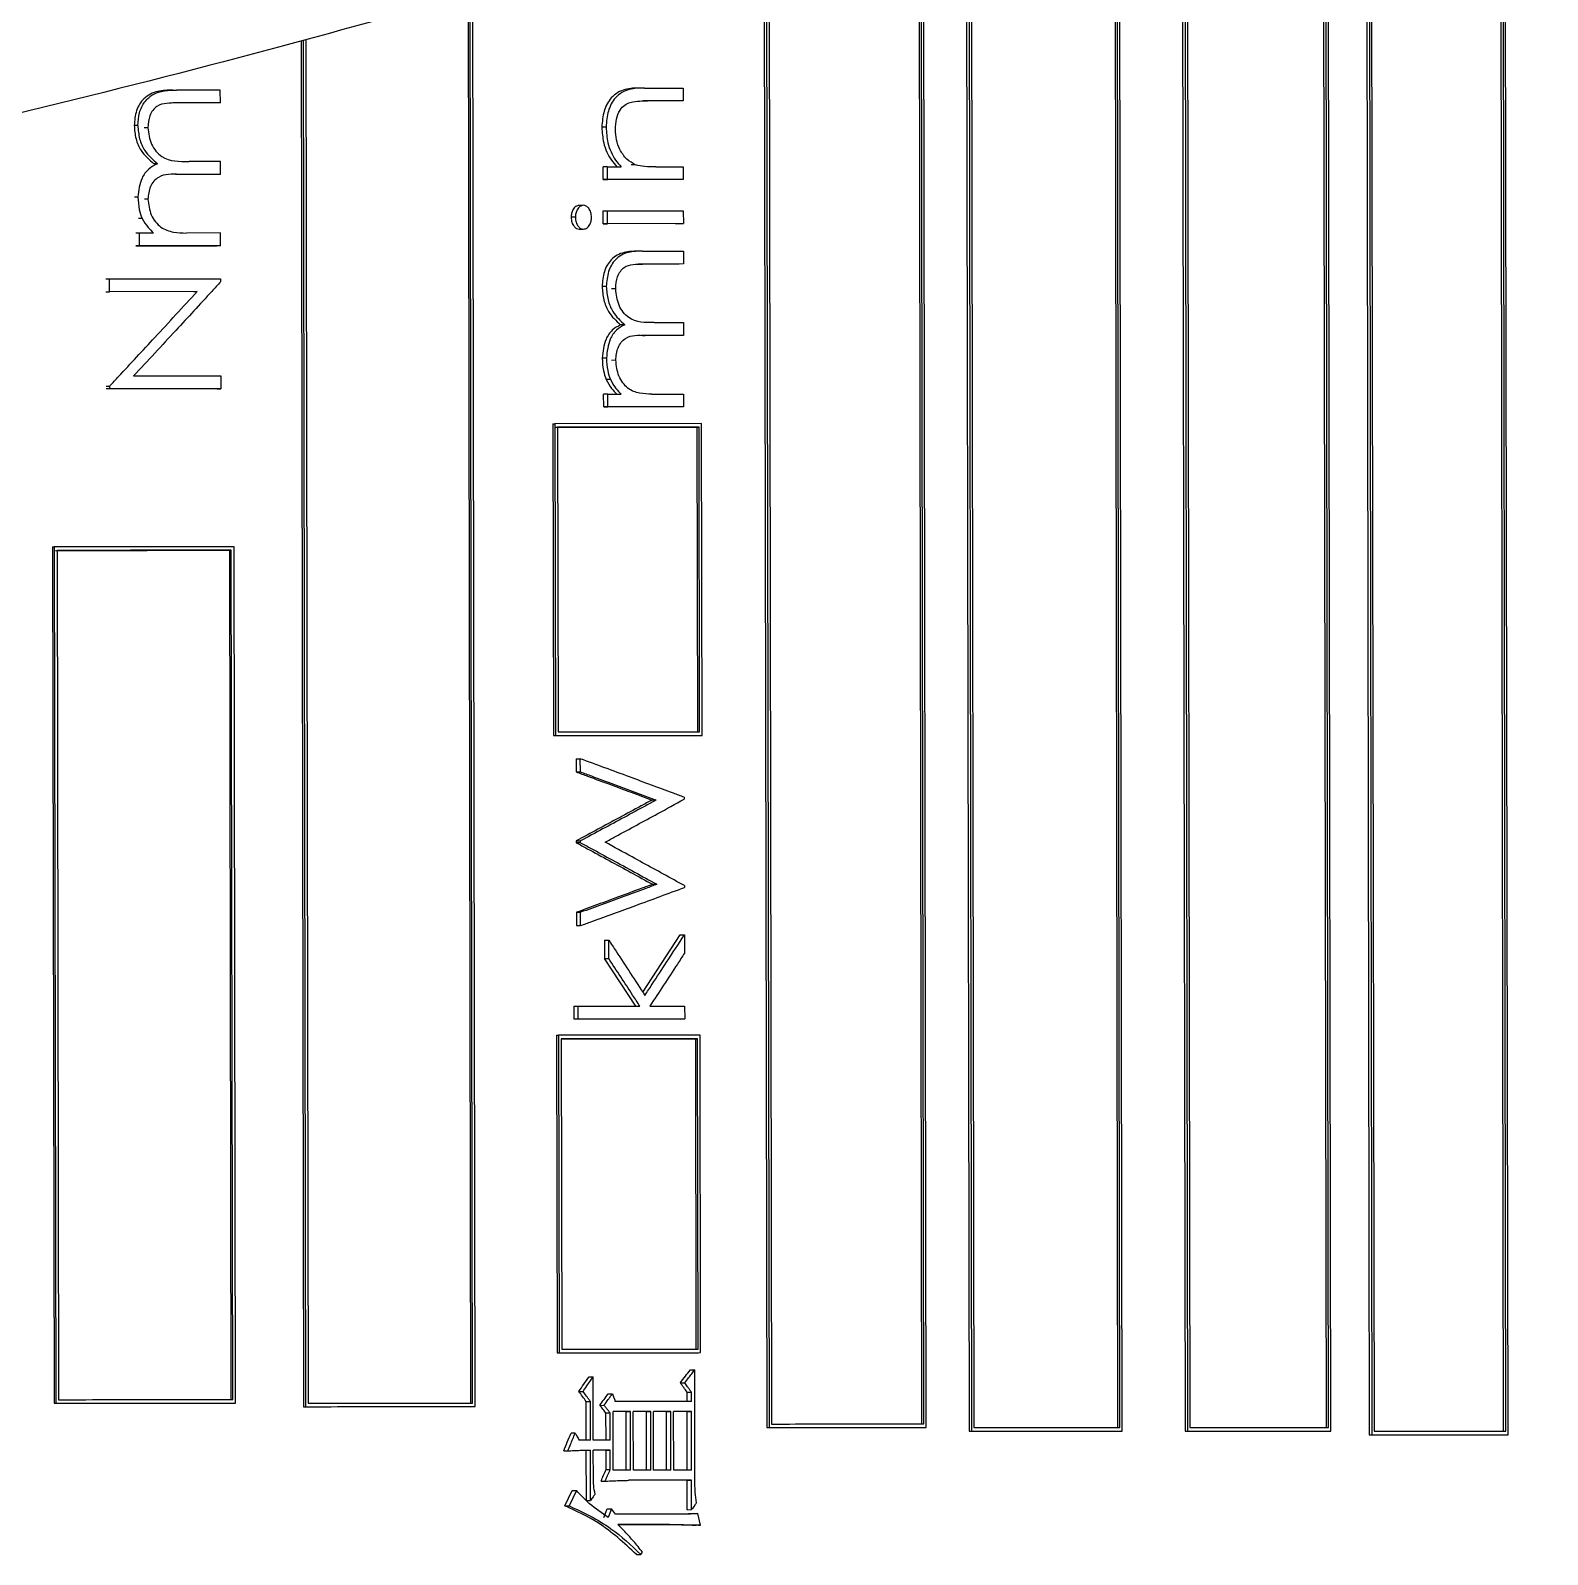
# Model space of a CAD drawing. Header units: millimetres. Extents: x 2301 to 4250, y 838 to 2217.
# Drawn here: x 3075.09 to 3096.32, y 1060.07 to 1081.4 of the extents above; entities that cross this region are included whole.
import ezdxf

# ---------------------------------------------------------------- set-up
doc = ezdxf.new("R2010")
doc.units = ezdxf.units.MM

msp = doc.modelspace()

# ---------------------------------------------------------------- linework, layer by layer
at = {"color": 7, "linetype": 'Continuous', "lineweight": 25}
for p, q in [((3087.52, 1083.934), (3087.558, 1061.901)), ((3087.59, 1061.901), (3087.553, 1083.934)), ((3087.625, 1061.851), (3087.587, 1083.984)), ((3088.187, 1083.934), (3088.224, 1061.801)), ((3088.22, 1083.934), (3088.257, 1061.801)), ((3088.254, 1083.884), (3088.291, 1061.851)), ((3090.264, 1083.884), (3090.302, 1061.851)), ((3090.336, 1061.851), (3090.298, 1083.884)), ((3090.369, 1061.801), (3090.331, 1083.934)), ((3091.209, 1083.934), (3091.247, 1061.801)), ((3091.244, 1083.934), (3091.281, 1061.801)), ((3091.276, 1083.884), (3091.314, 1061.851)), ((3093.183, 1083.884), (3093.22, 1061.851)), ((3093.256, 1061.851), (3093.219, 1083.884)), ((3093.288, 1061.801), (3093.25, 1083.934)), ((3093.788, 1083.883), (3093.825, 1061.75)), ((3093.824, 1083.884), (3093.862, 1061.751)), ((3095.769, 1061.75), (3095.731, 1083.883)), ((3093.855, 1083.833), (3093.892, 1061.801)), ((3095.664, 1083.833), (3095.701, 1061.8)), ((3095.739, 1061.8), (3095.702, 1083.833)), ((3085.356, 1083.169), (3085.393, 1061.85)), ((3085.388, 1083.178), (3085.424, 1061.85)), ((3085.423, 1083.188), (3085.459, 1061.9)), ((3081.214, 1081.94), (3081.247, 1062.194)), ((3081.276, 1062.194), (3081.242, 1081.949)), ((3081.313, 1062.144), (3081.279, 1081.96)), ((3078.878, 1081.256), (3078.91, 1062.143)), ((3078.904, 1081.262), (3078.937, 1062.143)), ((3078.943, 1081.272), (3078.975, 1062.193)), ((3077.08, 1080.564), (3077.131, 1080.564)), ((3077.744, 1080.565), (3077.131, 1080.564)), ((3077.745, 1080.385), (3077.744, 1080.565)), ((3083.669, 1080.593), (3083.609, 1080.593)), ((3083.682, 1080.593), (3083.622, 1080.593)), ((3083.682, 1080.593), (3084.222, 1080.593)), ((3084.222, 1080.593), (3084.222, 1080.414)), ((3077.131, 1080.385), (3077.079, 1080.385)), ((3077.745, 1080.385), (3077.131, 1080.385)), ((3077.745, 1080.385), (3077.693, 1080.385)), ((3083.725, 1080.414), (3083.665, 1080.413)), ((3084.161, 1080.413), (3083.713, 1080.413)), ((3084.222, 1080.414), (3083.725, 1080.414)), ((3084.222, 1080.414), (3084.161, 1080.413)), ((3076.73, 1080.038), (3076.679, 1080.038)), ((3077.746, 1079.565), (3077.306, 1079.564)), ((3077.746, 1079.385), (3077.746, 1079.565)), ((3083.163, 1079.49), (3083.104, 1079.49)), ((3083.104, 1079.311), (3083.104, 1079.49)), ((3083.163, 1079.311), (3083.163, 1079.49)), ((3083.163, 1079.49), (3083.355, 1079.49)), ((3083.557, 1079.518), (3083.497, 1079.518)), ((3083.842, 1079.49), (3084.223, 1079.491)), ((3084.223, 1079.491), (3084.224, 1079.311)), ((3077.171, 1079.385), (3077.119, 1079.385)), ((3077.746, 1079.385), (3077.171, 1079.385)), ((3077.746, 1079.385), (3077.695, 1079.385)), ((3084.163, 1079.311), (3083.104, 1079.311)), ((3083.104, 1079.311), (3083.163, 1079.311)), ((3084.224, 1079.311), (3083.163, 1079.311)), ((3084.224, 1079.311), (3084.163, 1079.311)), ((3076.592, 1079.068), (3076.541, 1079.067)), ((3076.732, 1079.037), (3076.681, 1079.037)), ((3082.714, 1078.784), (3082.655, 1078.784)), ((3082.827, 1078.952), (3082.768, 1078.951)), ((3083.105, 1078.695), (3083.105, 1078.875)), ((3083.105, 1078.875), (3083.164, 1078.875)), ((3083.165, 1078.695), (3083.164, 1078.875)), ((3083.164, 1078.875), (3084.224, 1078.875)), ((3084.224, 1078.875), (3084.225, 1078.696)), ((3076.613, 1078.564), (3076.562, 1078.564)), ((3076.613, 1078.384), (3076.613, 1078.564)), ((3076.811, 1078.564), (3076.613, 1078.564)), ((3077.748, 1078.565), (3077.272, 1078.564)), ((3077.748, 1078.385), (3077.748, 1078.565)), ((3082.769, 1078.618), (3082.828, 1078.618)), ((3083.153, 1078.695), (3083.105, 1078.695)), ((3083.105, 1078.695), (3083.165, 1078.695)), ((3084.225, 1078.696), (3083.165, 1078.695)), ((3084.164, 1078.695), (3084.109, 1078.695)), ((3084.164, 1078.695), (3084.225, 1078.696)), ((3076.562, 1078.384), (3077.696, 1078.385)), ((3076.613, 1078.384), (3076.562, 1078.384)), ((3077.748, 1078.385), (3076.613, 1078.384)), ((3077.748, 1078.385), (3077.696, 1078.385)), ((3083.653, 1078.311), (3083.593, 1078.311)), ((3083.653, 1078.131), (3083.593, 1078.131)), ((3084.165, 1078.131), (3083.648, 1078.131)), ((3083.653, 1078.311), (3084.225, 1078.311)), ((3084.226, 1078.132), (3083.653, 1078.131)), ((3084.226, 1078.132), (3084.165, 1078.131)), ((3084.225, 1078.311), (3084.226, 1078.132)), ((3076.143, 1077.922), (3076.192, 1077.923)), ((3076.192, 1077.923), (3077.749, 1077.924)), ((3076.193, 1077.743), (3076.192, 1077.923)), ((3077.749, 1077.924), (3077.749, 1077.883)), ((3076.143, 1077.743), (3076.193, 1077.743)), ((3077.42, 1077.744), (3076.193, 1077.743)), ((3077.368, 1077.744), (3077.42, 1077.744)), ((3083.278, 1077.785), (3083.219, 1077.785)), ((3083.816, 1077.311), (3084.227, 1077.311)), ((3084.227, 1077.311), (3084.227, 1077.132)), ((3083.69, 1077.131), (3083.63, 1077.131)), ((3084.167, 1077.131), (3083.688, 1077.131)), ((3084.227, 1077.132), (3083.69, 1077.131)), ((3084.227, 1077.132), (3084.167, 1077.131)), ((3083.149, 1076.815), (3083.09, 1076.814)), ((3083.28, 1076.784), (3083.221, 1076.783)), ((3076.195, 1076.422), (3076.195, 1076.384)), ((3076.531, 1076.564), (3077.751, 1076.565)), ((3077.751, 1076.565), (3077.751, 1076.385)), ((3077.699, 1076.385), (3076.145, 1076.384)), ((3076.195, 1076.384), (3076.145, 1076.384)), ((3077.751, 1076.385), (3076.195, 1076.384)), ((3083.169, 1076.311), (3083.109, 1076.311)), ((3083.11, 1076.131), (3083.109, 1076.311)), ((3083.169, 1076.131), (3083.169, 1076.311)), ((3083.169, 1076.311), (3083.354, 1076.311)), ((3083.784, 1076.311), (3084.229, 1076.311)), ((3084.229, 1076.311), (3084.229, 1076.132)), ((3084.169, 1076.131), (3083.11, 1076.131)), ((3083.11, 1076.131), (3083.169, 1076.131)), ((3084.229, 1076.132), (3083.169, 1076.131)), ((3084.229, 1076.132), (3084.169, 1076.131)), ((3082.398, 1075.897), (3082.406, 1071.535)), ((3082.399, 1075.897), (3082.428, 1075.897)), ((3084.48, 1075.898), (3082.428, 1075.897)), ((3082.428, 1075.897), (3082.435, 1071.535)), ((3084.445, 1075.848), (3082.465, 1075.847)), ((3082.465, 1075.847), (3082.472, 1071.585)), ((3084.414, 1075.848), (3084.445, 1075.848)), ((3084.414, 1075.848), (3084.421, 1071.585)), ((3084.452, 1071.585), (3084.445, 1075.848)), ((3084.488, 1071.536), (3084.48, 1075.898)), ((3075.396, 1074.174), (3075.417, 1062.191)), ((3075.396, 1074.174), (3075.421, 1074.174)), ((3075.421, 1074.174), (3075.441, 1062.191)), ((3075.46, 1074.124), (3075.48, 1062.241)), ((3077.898, 1074.125), (3077.872, 1074.125)), ((3077.872, 1074.125), (3077.892, 1062.243)), ((3077.918, 1062.243), (3077.898, 1074.125)), ((3077.957, 1062.193), (3077.937, 1074.176)), ((3082.406, 1071.535), (3084.457, 1071.535)), ((3082.435, 1071.535), (3084.488, 1071.536)), ((3082.472, 1071.585), (3084.452, 1071.585)), ((3084.457, 1071.535), (3084.488, 1071.536)), ((3082.725, 1071.208), (3082.725, 1071.024)), ((3082.725, 1071.208), (3082.783, 1071.208)), ((3082.784, 1071.025), (3082.783, 1071.208)), ((3082.725, 1071.024), (3082.784, 1071.025)), ((3084.238, 1070.669), (3084.238, 1070.644)), ((3083.786, 1070.631), (3083.846, 1070.632)), ((3082.727, 1070.06), (3082.727, 1070.034)), ((3082.785, 1070.034), (3082.727, 1070.034)), ((3082.785, 1070.034), (3082.785, 1070.06)), ((3083.795, 1069.452), (3083.855, 1069.452)), ((3084.24, 1069.433), (3084.241, 1069.407)), ((3082.728, 1069.06), (3082.787, 1069.06)), ((3082.728, 1069.06), (3082.729, 1068.875)), ((3082.787, 1068.875), (3082.787, 1069.06)), ((3083.657, 1067.944), (3084.181, 1068.747)), ((3084.181, 1068.747), (3084.242, 1068.747)), ((3084.242, 1068.747), (3084.242, 1068.489)), ((3083.122, 1068.67), (3083.182, 1068.67)), ((3083.122, 1068.67), (3083.123, 1068.412)), ((3083.182, 1068.412), (3083.182, 1068.67)), ((3083.123, 1068.412), (3083.182, 1068.412)), ((3083.558, 1067.747), (3083.123, 1068.412)), ((3082.693, 1067.746), (3082.752, 1067.747)), ((3082.693, 1067.746), (3082.693, 1067.567)), ((3082.752, 1067.567), (3082.752, 1067.747)), ((3082.752, 1067.747), (3083.617, 1067.747)), ((3083.756, 1067.747), (3084.243, 1067.747)), ((3084.243, 1067.747), (3084.244, 1067.568)), ((3084.183, 1067.567), (3082.693, 1067.567)), ((3084.244, 1067.568), (3082.752, 1067.567)), ((3084.183, 1067.567), (3084.244, 1067.568)), ((3082.45, 1067.339), (3082.457, 1062.898)), ((3082.45, 1067.339), (3082.479, 1067.339)), ((3084.459, 1067.339), (3082.479, 1067.339)), ((3082.479, 1067.339), (3082.487, 1062.898)), ((3084.423, 1067.289), (3082.516, 1067.289)), ((3082.516, 1067.289), (3082.523, 1062.948)), ((3082.516, 1067.289), (3084.393, 1067.289)), ((3084.393, 1067.289), (3084.423, 1067.289)), ((3084.393, 1067.289), (3084.4, 1062.948)), ((3084.431, 1062.949), (3084.423, 1067.289)), ((3084.467, 1062.899), (3084.459, 1067.339)), ((3082.457, 1062.898), (3084.436, 1062.898)), ((3082.487, 1062.898), (3084.467, 1062.899)), ((3082.523, 1062.948), (3084.431, 1062.949)), ((3084.436, 1062.898), (3084.467, 1062.899)), ((3082.965, 1061.676), (3082.963, 1062.563)), ((3084.387, 1061.06), (3084.384, 1062.661)), ((3082.763, 1062.357), (3082.821, 1062.357)), ((3084.184, 1062.476), (3084.244, 1062.477)), ((3084.278, 1062.217), (3084.278, 1062.347)), ((3084.338, 1062.217), (3084.338, 1062.347)), ((3075.417, 1062.191), (3077.931, 1062.193)), ((3077.931, 1062.193), (3077.957, 1062.193)), ((3078.91, 1062.143), (3081.284, 1062.144)), ((3081.285, 1062.144), (3081.313, 1062.144)), ((3082.867, 1061.675), (3082.866, 1062.216)), ((3082.925, 1061.676), (3082.924, 1062.217)), ((3083.055, 1062.162), (3083.114, 1062.163)), ((3084.338, 1062.217), (3083.272, 1062.217)), ((3083.202, 1062.054), (3083.142, 1062.054)), ((3083.143, 1061.676), (3083.142, 1062.054)), ((3083.202, 1061.676), (3083.202, 1062.054)), ((3083.485, 1062.076), (3083.241, 1062.076)), ((3083.242, 1061.254), (3083.241, 1062.076)), ((3083.426, 1062.076), (3083.241, 1062.076)), ((3083.426, 1062.076), (3083.485, 1062.076)), ((3083.427, 1061.254), (3083.426, 1062.076)), ((3083.487, 1061.254), (3083.485, 1062.076)), ((3083.768, 1062.076), (3083.525, 1062.076)), ((3083.526, 1061.254), (3083.525, 1062.076)), ((3083.708, 1062.076), (3083.525, 1062.076)), ((3083.708, 1062.076), (3083.768, 1062.076)), ((3083.71, 1061.254), (3083.708, 1062.076)), ((3083.77, 1061.254), (3083.768, 1062.076)), ((3084.05, 1062.076), (3083.807, 1062.076)), ((3083.809, 1061.254), (3083.807, 1062.076)), ((3083.99, 1062.076), (3083.807, 1062.076)), ((3083.99, 1062.076), (3084.05, 1062.076)), ((3083.991, 1061.254), (3083.99, 1062.076)), ((3084.051, 1061.254), (3084.05, 1062.076)), ((3084.339, 1062.076), (3084.089, 1062.076)), ((3084.09, 1061.254), (3084.089, 1062.076)), ((3084.278, 1062.076), (3084.089, 1062.076)), ((3084.278, 1062.076), (3084.339, 1062.076)), ((3084.279, 1061.254), (3084.278, 1062.076)), ((3084.34, 1061.254), (3084.339, 1062.076)), ((3085.393, 1061.85), (3087.592, 1061.851)), ((3085.393, 1061.85), (3085.424, 1061.85)), ((3087.592, 1061.851), (3087.625, 1061.851)), ((3088.224, 1061.801), (3090.335, 1061.801)), ((3090.335, 1061.801), (3090.369, 1061.801)), ((3091.247, 1061.801), (3093.252, 1061.801)), ((3093.252, 1061.801), (3093.288, 1061.801)), ((3093.825, 1061.75), (3095.731, 1061.75)), ((3095.731, 1061.75), (3095.769, 1061.75)), ((3082.55, 1061.524), (3082.608, 1061.524)), ((3082.925, 1061.676), (3082.767, 1061.676)), ((3082.868, 1060.832), (3082.867, 1061.535)), ((3082.927, 1060.832), (3082.926, 1061.535)), ((3083.202, 1061.676), (3082.965, 1061.676)), ((3083.202, 1061.535), (3082.965, 1061.535)), ((3082.966, 1061.135), (3082.965, 1061.535)), ((3083.143, 1061.535), (3082.965, 1061.535)), ((3083.143, 1061.535), (3083.202, 1061.535)), ((3083.144, 1061.265), (3083.143, 1061.535)), ((3083.203, 1061.265), (3083.202, 1061.535)), ((3083.144, 1061.265), (3083.203, 1061.265)), ((3083.487, 1061.254), (3083.242, 1061.254)), ((3084.28, 1061.113), (3083.456, 1061.113)), ((3084.34, 1061.114), (3083.463, 1061.113)), ((3083.77, 1061.254), (3083.526, 1061.254)), ((3084.051, 1061.254), (3083.809, 1061.254)), ((3084.34, 1061.254), (3084.09, 1061.254)), ((3084.28, 1061.113), (3084.34, 1061.114)), ((3084.28, 1060.702), (3084.28, 1061.113)), ((3084.341, 1060.703), (3084.34, 1061.114)), ((3082.567, 1060.756), (3082.67, 1060.972)), ((3082.728, 1060.972), (3082.625, 1060.756)), ((3082.67, 1060.972), (3082.728, 1060.972)), ((3082.567, 1060.756), (3082.625, 1060.756)), ((3082.868, 1060.832), (3082.927, 1060.832)), ((3083.113, 1060.594), (3083.16, 1060.713)), ((3083.22, 1060.713), (3083.172, 1060.594)), ((3083.275, 1060.637), (3083.22, 1060.713)), ((3084.06, 1060.638), (3083.275, 1060.637)), ((3084.28, 1060.702), (3084.341, 1060.703)), ((3084.366, 1060.648), (3084.304, 1060.644)), ((3084.466, 1060.486), (3084.427, 1060.649)), ((3083.307, 1060.497), (3084.092, 1060.497)), ((3084.031, 1060.497), (3083.307, 1060.497)), ((3084.031, 1060.497), (3084.092, 1060.497)), ((3084.466, 1060.486), (3084.405, 1060.486)), ((3083.571, 1060.075), (3083.63, 1060.075)), ((3083.63, 1060.075), (3083.654, 1060.107))]:
    msp.add_line(p, q, dxfattribs=at)
at = {"color": 7, "linetype": 'Continuous', "lineweight": 25, "flags": 128}
for points in [[(3076.59, 1080.069), (3076.574, 1080.069), (3076.557, 1080.069), (3076.54, 1080.069)], [(3083.144, 1080.046), (3083.125, 1080.046), (3083.105, 1080.046), (3083.084, 1080.046)], [(3076.866, 1079.533), (3076.85, 1079.533), (3076.835, 1079.533), (3076.815, 1079.533)], [(3083.147, 1077.816), (3083.129, 1077.816), (3083.108, 1077.816), (3083.088, 1077.816)], [(3083.406, 1077.28), (3083.387, 1077.28), (3083.369, 1077.28), (3083.346, 1077.28)], [(3076.145, 1076.422), (3076.173, 1076.422), (3076.195, 1076.422)], [(3077.699, 1076.385), (3077.729, 1076.385), (3077.751, 1076.385)], [(3082.406, 1071.535), (3082.422, 1071.535), (3082.435, 1071.535)], [(3082.727, 1070.06), (3082.759, 1070.06), (3082.785, 1070.06)], [(3082.729, 1068.875), (3082.761, 1068.875), (3082.787, 1068.875)], [(3082.752, 1067.567), (3082.719, 1067.567), (3082.693, 1067.567)], [(3082.457, 1062.898), (3082.474, 1062.898), (3082.487, 1062.898)], [(3082.905, 1062.562), (3082.938, 1062.563), (3082.963, 1062.563)], [(3084.324, 1062.66), (3084.358, 1062.66), (3084.384, 1062.661)], [(3084.278, 1062.347), (3084.312, 1062.347), (3084.338, 1062.347)], [(3075.417, 1062.191), (3075.43, 1062.191), (3075.441, 1062.191)], [(3078.91, 1062.143), (3078.925, 1062.143), (3078.937, 1062.143)], [(3082.866, 1062.216), (3082.899, 1062.216), (3082.924, 1062.217)], [(3083.174, 1062.325), (3083.207, 1062.325), (3083.233, 1062.325)], [(3083.233, 1062.325), (3083.249, 1062.279), (3083.261, 1062.248), (3083.272, 1062.217)], [(3082.711, 1061.773), (3082.678, 1061.773), (3082.653, 1061.773)], [(3088.224, 1061.801), (3088.243, 1061.801), (3088.257, 1061.801)], [(3091.247, 1061.801), (3091.266, 1061.801), (3091.281, 1061.801)], [(3093.825, 1061.75), (3093.846, 1061.751), (3093.862, 1061.751)], [(3083.073, 1061.102), (3083.106, 1061.102), (3083.132, 1061.102)], [(3083.16, 1060.713), (3083.194, 1060.713), (3083.22, 1060.713)], [(3084.366, 1060.648), (3084.4, 1060.648), (3084.427, 1060.649)]]:
    msp.add_lwpolyline(points, dxfattribs=at)
at = {"color": 7, "linetype": 'Continuous', "lineweight": 25}
for points, knots in [([(3190.842, 1224.152), (3190.861, 1225.402), (3190.915, 1228.96), (3190.758, 1234.825), (3190.274, 1241.73), (3189.471, 1248.606), (3188.356, 1255.438), (3186.93, 1262.212), (3185.196, 1268.914), (3183.159, 1275.53), (3180.822, 1282.046), (3178.189, 1288.449), (3175.268, 1294.724), (3172.063, 1300.86), (3168.581, 1306.844), (3164.83, 1312.662), (3160.817, 1318.303), (3156.551, 1323.755), (3152.041, 1329.006), (3147.296, 1334.047), (3142.326, 1338.865), (3137.141, 1343.452), (3131.752, 1347.797), (3126.17, 1351.892), (3120.408, 1355.728), (3114.476, 1359.297), (3108.388, 1362.591), (3102.155, 1365.604), (3095.792, 1368.33), (3089.311, 1370.763), (3082.725, 1372.897), (3076.049, 1374.728), (3069.297, 1376.253), (3062.482, 1377.468), (3055.618, 1378.371), (3048.721, 1378.96), (3041.804, 1379.233), (3034.881, 1379.191), (3027.968, 1378.832), (3021.078, 1378.159), (3014.227, 1377.172), (3007.427, 1375.873), (3000.694, 1374.265), (2994.041, 1372.351), (2987.482, 1370.137), (2981.031, 1367.625), (2974.702, 1364.821), (2968.507, 1361.731), (2962.46, 1358.362), (2956.572, 1354.72), (2950.857, 1350.814), (2945.327, 1346.651), (2939.991, 1342.24), (2934.863, 1337.59), (2929.953, 1332.71), (2925.27, 1327.612), (2920.824, 1322.305), (2916.626, 1316.801), (2912.682, 1311.111), (2909.003, 1305.248), (2905.595, 1299.222), (2902.466, 1293.047), (2899.622, 1286.736), (2897.068, 1280.301), (2894.811, 1273.757), (2892.855, 1267.117), (2891.204, 1260.394), (2889.861, 1253.603), (2888.83, 1246.757), (2888.112, 1239.872), (2887.71, 1232.961), (2887.623, 1226.039), (2887.852, 1219.12), (2888.396, 1212.219), (2889.255, 1205.35), (2890.426, 1198.527), (2891.908, 1191.765), (2893.696, 1185.078), (2895.788, 1178.479), (2898.179, 1171.982), (2900.863, 1165.601), (2903.836, 1159.35), (2907.092, 1153.24), (2910.622, 1147.286), (2914.421, 1141.499), (2918.48, 1135.891), (2922.791, 1130.474), (2927.344, 1125.26), (2932.13, 1120.259), (2937.14, 1115.481), (2942.363, 1110.937), (2947.787, 1106.636), (2953.402, 1102.587), (2959.196, 1098.799), (2965.157, 1095.279), (2971.272, 1092.035), (2977.529, 1089.073), (2983.914, 1086.399), (2990.415, 1084.02), (2997.018, 1081.94), (3003.709, 1080.164), (3010.473, 1078.694), (3017.298, 1077.535), (3024.169, 1076.689), (3031.071, 1076.157), (3037.99, 1075.94), (3044.912, 1076.04), (3051.822, 1076.455), (3058.706, 1077.185), (3065.549, 1078.228), (3072.338, 1079.583), (3079.058, 1081.246), (3085.695, 1083.214), (3092.235, 1085.483), (3098.665, 1088.048), (3104.971, 1090.903), (3111.14, 1094.044), (3117.16, 1097.463), (3123.017, 1101.152), (3128.7, 1105.106), (3134.196, 1109.314), (3139.495, 1113.769), (3144.585, 1118.461), (3149.455, 1123.381), (3154.096, 1128.517), (3158.498, 1133.86), (3162.651, 1139.399), (3166.547, 1145.121), (3170.178, 1151.014), (3173.537, 1157.068), (3176.615, 1163.268), (3179.408, 1169.603), (3181.908, 1176.058), (3184.111, 1182.621), (3186.013, 1189.277), (3187.609, 1196.013), (3188.895, 1202.815), (3189.87, 1209.669), (3190.519, 1216.439), (3190.77, 1221.273), (3190.833, 1223.805), (3190.842, 1224.152)], [0, 0, 0, 0, 0.00394, 0.011205, 0.01847, 0.025736, 0.033001, 0.040266, 0.047531, 0.054797, 0.062062, 0.069327, 0.076593, 0.083858, 0.091123, 0.098389, 0.105654, 0.112919, 0.120185, 0.12745, 0.134715, 0.141981, 0.149246, 0.156511, 0.163777, 0.171042, 0.178307, 0.185573, 0.192838, 0.200103, 0.207369, 0.214634, 0.221899, 0.229165, 0.23643, 0.243695, 0.250961, 0.258226, 0.265491, 0.272757, 0.280022, 0.287287, 0.294553, 0.301818, 0.309083, 0.316349, 0.323614, 0.330879, 0.338145, 0.34541, 0.352675, 0.35994, 0.367206, 0.374471, 0.381736, 0.389002, 0.396267, 0.403532, 0.410798, 0.418063, 0.425328, 0.432594, 0.439859, 0.447124, 0.45439, 0.461655, 0.46892, 0.476186, 0.483451, 0.490716, 0.497982, 0.505247, 0.512512, 0.519778, 0.527043, 0.534308, 0.541574, 0.548839, 0.556104, 0.56337, 0.570635, 0.5779, 0.585166, 0.592431, 0.599696, 0.606962, 0.614227, 0.621492, 0.628758, 0.636023, 0.643288, 0.650554, 0.657819, 0.665084, 0.67235, 0.679615, 0.68688, 0.694146, 0.701411, 0.708676, 0.715941, 0.723207, 0.730472, 0.737737, 0.745003, 0.752268, 0.759533, 0.766799, 0.774064, 0.781329, 0.788595, 0.79586, 0.803125, 0.810391, 0.817656, 0.824921, 0.832187, 0.839452, 0.846717, 0.853983, 0.861248, 0.868513, 0.875779, 0.883044, 0.890309, 0.897575, 0.90484, 0.912105, 0.919371, 0.926636, 0.933901, 0.941167, 0.948432, 0.955697, 0.962963, 0.970228, 0.977493, 0.984759, 0.992024, 0.998907, 1, 1, 1, 1]), ([(3077.08, 1080.564), (3077.009, 1080.563), (3076.868, 1080.56), (3076.673, 1080.47), (3076.557, 1080.28), (3076.545, 1080.14), (3076.539, 1080.069)], [0, 0, 0, 0, 0.270455, 0.54256, 0.767385, 1, 1, 1, 1]), ([(3076.59, 1080.069), (3076.594, 1080.13), (3076.602, 1080.249), (3076.679, 1080.406), (3076.852, 1080.558), (3077.016, 1080.562), (3077.131, 1080.564)], [0, 0, 0, 0, 0.197818, 0.390842, 0.576543, 1, 1, 1, 1]), ([(3083.622, 1080.593), (3083.551, 1080.592), (3083.408, 1080.59), (3083.213, 1080.484), (3083.102, 1080.274), (3083.09, 1080.123), (3083.084, 1080.046)], [0, 0, 0, 0, 0.270151, 0.542013, 0.767432, 1, 1, 1, 1]), ([(3083.682, 1080.593), (3083.61, 1080.592), (3083.467, 1080.59), (3083.272, 1080.484), (3083.161, 1080.274), (3083.149, 1080.123), (3083.144, 1080.046)], [0, 0, 0, 0, 0.270301, 0.542249, 0.767594, 1, 1, 1, 1]), ([(3077.131, 1080.385), (3077.085, 1080.384), (3076.993, 1080.382), (3076.872, 1080.358), (3076.797, 1080.283), (3076.742, 1080.184), (3076.735, 1080.096), (3076.73, 1080.038)], [0, 0, 0, 0, 0.241185, 0.482285, 0.611824, 0.745424, 1, 1, 1, 1]), ([(3083.275, 1080.015), (3083.277, 1080.064), (3083.281, 1080.159), (3083.328, 1080.281), (3083.402, 1080.36), (3083.457, 1080.381), (3083.483, 1080.392)], [0, 0, 0, 0, 0.290858, 0.574718, 0.790004, 1, 1, 1, 1]), ([(3083.483, 1080.392), (3083.528, 1080.4), (3083.608, 1080.414), (3083.689, 1080.414), (3083.725, 1080.414)], [0, 0, 0, 0, 0.559954, 1, 1, 1, 1]), ([(3076.539, 1080.069), (3076.544, 1080.006), (3076.554, 1079.882), (3076.642, 1079.682), (3076.75, 1079.589), (3076.815, 1079.533)], [0, 0, 0, 0, 0.2886852, 0.5719701, 1, 1, 1, 1]), ([(3076.59, 1080.069), (3076.595, 1080.006), (3076.605, 1079.882), (3076.693, 1079.683), (3076.801, 1079.589), (3076.866, 1079.533)], [0, 0, 0, 0, 0.288581, 0.57183, 1, 1, 1, 1]), ([(3083.084, 1080.046), (3083.089, 1079.972), (3083.097, 1079.851), (3083.15, 1079.696), (3083.214, 1079.582), (3083.269, 1079.52), (3083.296, 1079.49)], [0, 0, 0, 0, 0.3468502, 0.5686225, 0.7862598, 1, 1, 1, 1]), ([(3083.144, 1080.046), (3083.148, 1079.972), (3083.156, 1079.851), (3083.209, 1079.697), (3083.273, 1079.582), (3083.328, 1079.521), (3083.355, 1079.49)], [0, 0, 0, 0, 0.346759, 0.568511, 0.786179, 1, 1, 1, 1]), ([(3076.73, 1080.038), (3076.74, 1079.958), (3076.755, 1079.837), (3076.84, 1079.706), (3077.001, 1079.563), (3077.171, 1079.564), (3077.306, 1079.564)], [0, 0, 0, 0, 0.254482, 0.387909, 0.517812, 1, 1, 1, 1]), ([(3083.557, 1079.518), (3083.514, 1079.541), (3083.425, 1079.588), (3083.338, 1079.722), (3083.283, 1079.867), (3083.277, 1079.965), (3083.275, 1080.015)], [0, 0, 0, 0, 0.2684901, 0.5466043, 0.7715296, 1, 1, 1, 1]), ([(3076.866, 1079.533), (3076.823, 1079.512), (3076.735, 1079.468), (3076.618, 1079.308), (3076.602, 1079.16), (3076.592, 1079.068)], [0, 0, 0, 0, 0.269907, 0.547967, 1, 1, 1, 1]), ([(3083.842, 1079.491), (3083.788, 1079.49), (3083.693, 1079.49), (3083.599, 1079.509), (3083.557, 1079.518)], [0, 0, 0, 0, 0.559823, 1, 1, 1, 1]), ([(3077.171, 1079.385), (3077.068, 1079.39), (3076.937, 1079.396), (3076.81, 1079.294), (3076.746, 1079.192), (3076.738, 1079.098), (3076.732, 1079.037)], [0, 0, 0, 0, 0.482691, 0.611713, 0.745133, 1, 1, 1, 1]), ([(3076.592, 1079.068), (3076.595, 1079.009), (3076.6, 1078.905), (3076.635, 1078.809), (3076.65, 1078.767)], [0, 0, 0, 0, 0.562438, 1, 1, 1, 1]), ([(3076.732, 1079.037), (3076.741, 1078.961), (3076.755, 1078.845), (3076.834, 1078.719), (3076.932, 1078.62), (3077.088, 1078.569), (3077.21, 1078.566), (3077.272, 1078.564)], [0, 0, 0, 0, 0.253517, 0.386716, 0.516625, 0.758749, 1, 1, 1, 1]), ([(3076.65, 1078.767), (3076.645, 1078.767), (3076.636, 1078.767), (3076.619, 1078.767), (3076.607, 1078.766), (3076.6, 1078.766)], [0, 0, 0, 0, 0.283374, 0.566748, 1, 1, 1, 1]), ([(3076.65, 1078.767), (3076.676, 1078.724), (3076.721, 1078.647), (3076.784, 1078.589), (3076.811, 1078.564)], [0, 0, 0, 0, 0.564241, 1, 1, 1, 1]), ([(3082.768, 1078.951), (3082.751, 1078.948), (3082.715, 1078.941), (3082.68, 1078.893), (3082.658, 1078.839), (3082.656, 1078.803), (3082.655, 1078.784)], [0, 0, 0, 0, 0.265995, 0.543233, 0.769479, 1, 1, 1, 1]), ([(3082.655, 1078.784), (3082.657, 1078.76), (3082.661, 1078.714), (3082.69, 1078.66), (3082.728, 1078.624), (3082.755, 1078.62), (3082.769, 1078.618)], [0, 0, 0, 0, 0.291853, 0.575848, 0.790901, 1, 1, 1, 1]), ([(3082.827, 1078.952), (3082.81, 1078.948), (3082.774, 1078.941), (3082.738, 1078.893), (3082.717, 1078.84), (3082.715, 1078.803), (3082.714, 1078.784)], [0, 0, 0, 0, 0.266167, 0.543432, 0.769604, 1, 1, 1, 1]), ([(3082.714, 1078.784), (3082.716, 1078.761), (3082.72, 1078.714), (3082.749, 1078.66), (3082.786, 1078.624), (3082.814, 1078.62), (3082.828, 1078.618)], [0, 0, 0, 0, 0.2917, 0.575641, 0.790759, 1, 1, 1, 1]), ([(3082.939, 1078.784), (3082.938, 1078.808), (3082.934, 1078.854), (3082.905, 1078.909), (3082.868, 1078.945), (3082.841, 1078.95), (3082.827, 1078.952)], [0, 0, 0, 0, 0.291686, 0.575696, 0.790918, 1, 1, 1, 1]), ([(3082.828, 1078.618), (3082.845, 1078.622), (3082.88, 1078.629), (3082.915, 1078.677), (3082.937, 1078.729), (3082.938, 1078.766), (3082.939, 1078.784)], [0, 0, 0, 0, 0.2661054, 0.5434733, 0.769717, 1, 1, 1, 1]), ([(3083.593, 1078.311), (3083.527, 1078.309), (3083.395, 1078.306), (3083.213, 1078.217), (3083.104, 1078.026), (3083.094, 1077.887), (3083.088, 1077.816)], [0, 0, 0, 0, 0.270455, 0.54256, 0.767385, 1, 1, 1, 1]), ([(3083.653, 1078.311), (3083.587, 1078.31), (3083.455, 1078.307), (3083.272, 1078.217), (3083.164, 1078.027), (3083.153, 1077.887), (3083.147, 1077.816)], [0, 0, 0, 0, 0.270601, 0.542796, 0.767549, 1, 1, 1, 1]), ([(3083.278, 1077.785), (3083.283, 1077.843), (3083.289, 1077.931), (3083.34, 1078.03), (3083.411, 1078.105), (3083.524, 1078.129), (3083.61, 1078.131), (3083.653, 1078.131)], [0, 0, 0, 0, 0.25478, 0.388267, 0.517701, 0.758807, 1, 1, 1, 1]), ([(3076.195, 1076.422), (3076.237, 1076.467), (3076.448, 1076.694), (3076.858, 1077.135), (3077.222, 1077.53), (3077.42, 1077.744)], [0, 0, 0, 0, 0.102924, 0.514623, 1, 1, 1, 1]), ([(3077.749, 1077.883), (3077.707, 1077.837), (3077.499, 1077.611), (3077.094, 1077.171), (3076.728, 1076.777), (3076.531, 1076.564)], [0, 0, 0, 0, 0.103167, 0.515837, 1, 1, 1, 1]), ([(3083.088, 1077.816), (3083.093, 1077.753), (3083.102, 1077.629), (3083.184, 1077.429), (3083.285, 1077.336), (3083.346, 1077.28)], [0, 0, 0, 0, 0.288685, 0.57197, 1, 1, 1, 1]), ([(3083.147, 1077.816), (3083.152, 1077.753), (3083.161, 1077.629), (3083.244, 1077.429), (3083.345, 1077.336), (3083.406, 1077.28)], [0, 0, 0, 0, 0.288581, 0.57183, 1, 1, 1, 1]), ([(3083.816, 1077.311), (3083.691, 1077.31), (3083.531, 1077.31), (3083.381, 1077.453), (3083.301, 1077.583), (3083.287, 1077.705), (3083.278, 1077.785)], [0, 0, 0, 0, 0.4822, 0.612023, 0.745367, 1, 1, 1, 1]), ([(3083.346, 1077.28), (3083.306, 1077.258), (3083.224, 1077.215), (3083.115, 1077.055), (3083.099, 1076.906), (3083.09, 1076.814)], [0, 0, 0, 0, 0.269757, 0.547792, 1, 1, 1, 1]), ([(3083.406, 1077.28), (3083.365, 1077.259), (3083.283, 1077.215), (3083.174, 1077.055), (3083.158, 1076.906), (3083.149, 1076.815)], [0, 0, 0, 0, 0.2699071, 0.5479673, 1, 1, 1, 1]), ([(3083.28, 1076.784), (3083.285, 1076.845), (3083.294, 1076.938), (3083.353, 1077.041), (3083.472, 1077.143), (3083.594, 1077.136), (3083.69, 1077.131)], [0, 0, 0, 0, 0.255065, 0.388375, 0.517295, 1, 1, 1, 1]), ([(3083.09, 1076.814), (3083.093, 1076.756), (3083.098, 1076.652), (3083.13, 1076.555), (3083.144, 1076.513)], [0, 0, 0, 0, 0.56247, 1, 1, 1, 1]), ([(3083.149, 1076.815), (3083.152, 1076.756), (3083.157, 1076.652), (3083.189, 1076.556), (3083.204, 1076.514)], [0, 0, 0, 0, 0.562438, 1, 1, 1, 1]), ([(3083.784, 1076.311), (3083.727, 1076.312), (3083.613, 1076.315), (3083.467, 1076.367), (3083.375, 1076.466), (3083.302, 1076.592), (3083.289, 1076.708), (3083.28, 1076.784)], [0, 0, 0, 0, 0.241257, 0.483386, 0.613214, 0.746328, 1, 1, 1, 1]), ([(3083.204, 1076.514), (3083.198, 1076.513), (3083.187, 1076.513), (3083.167, 1076.513), (3083.153, 1076.513), (3083.144, 1076.513)], [0, 0, 0, 0, 0.2805793, 0.5611587, 1, 1, 1, 1]), ([(3083.144, 1076.513), (3083.169, 1076.47), (3083.211, 1076.394), (3083.269, 1076.336), (3083.294, 1076.311)], [0, 0, 0, 0, 0.564301, 1, 1, 1, 1]), ([(3083.204, 1076.514), (3083.228, 1076.47), (3083.27, 1076.394), (3083.328, 1076.336), (3083.354, 1076.311)], [0, 0, 0, 0, 0.564241, 1, 1, 1, 1]), ([(3082.435, 1075.847), (3082.808, 1075.847), (3083.473, 1075.848), (3084.127, 1075.848), (3084.414, 1075.848)], [0, 0, 0, 0, 0.559997, 1, 1, 1, 1]), ([(3077.937, 1074.176), (3077.687, 1074.175), (3077.189, 1074.175), (3076.351, 1074.175), (3075.759, 1074.174), (3075.421, 1074.174)], [0, 0, 0, 0, 0.300085, 0.600171, 1, 1, 1, 1]), ([(3075.436, 1074.124), (3075.894, 1074.124), (3076.712, 1074.125), (3077.518, 1074.125), (3077.872, 1074.125)], [0, 0, 0, 0, 0.559998, 1, 1, 1, 1]), ([(3077.898, 1074.125), (3077.649, 1074.125), (3077.15, 1074.125), (3076.338, 1074.125), (3075.772, 1074.124), (3075.46, 1074.124)], [0, 0, 0, 0, 0.30968, 0.619361, 1, 1, 1, 1]), ([(3084.238, 1070.669), (3084.187, 1070.688), (3083.933, 1070.783), (3083.449, 1070.963), (3083.013, 1071.124), (3082.783, 1071.208)], [0, 0, 0, 0, 0.105883, 0.529421, 1, 1, 1, 1]), ([(3082.725, 1071.024), (3082.779, 1071.005), (3082.939, 1070.945), (3083.197, 1070.85), (3083.497, 1070.739), (3083.69, 1070.667), (3083.786, 1070.631)], [0, 0, 0, 0, 0.1506647, 0.4519946, 0.7259945, 1, 1, 1, 1]), ([(3082.784, 1071.025), (3082.835, 1071.006), (3082.991, 1070.948), (3083.246, 1070.854), (3083.548, 1070.742), (3083.747, 1070.668), (3083.846, 1070.632)], [0, 0, 0, 0, 0.145351, 0.436054, 0.718024, 1, 1, 1, 1]), ([(3083.786, 1070.631), (3083.735, 1070.604), (3083.583, 1070.521), (3083.331, 1070.385), (3083.029, 1070.222), (3082.827, 1070.114), (3082.727, 1070.06)], [0, 0, 0, 0, 0.144273, 0.432819, 0.716406, 1, 1, 1, 1]), ([(3083.846, 1070.632), (3083.797, 1070.605), (3083.65, 1070.525), (3083.4, 1070.39), (3083.096, 1070.226), (3082.889, 1070.115), (3082.785, 1070.06)], [0, 0, 0, 0, 0.139179, 0.417538, 0.708766, 1, 1, 1, 1]), ([(3083.129, 1070.042), (3083.179, 1070.068), (3083.327, 1070.148), (3083.572, 1070.281), (3083.893, 1070.455), (3084.114, 1070.576), (3084.238, 1070.644)], [0, 0, 0, 0, 0.1324799, 0.3974403, 0.6624006, 1, 1, 1, 1]), ([(3082.727, 1070.034), (3082.778, 1070.006), (3082.932, 1069.923), (3083.187, 1069.784), (3083.492, 1069.618), (3083.694, 1069.507), (3083.795, 1069.452)], [0, 0, 0, 0, 0.143076, 0.429227, 0.714611, 1, 1, 1, 1]), ([(3082.785, 1070.034), (3082.835, 1070.007), (3082.983, 1069.927), (3083.236, 1069.79), (3083.543, 1069.623), (3083.751, 1069.509), (3083.855, 1069.452)], [0, 0, 0, 0, 0.137967, 0.413903, 0.706948, 1, 1, 1, 1]), ([(3084.24, 1069.433), (3084.192, 1069.46), (3084.046, 1069.54), (3083.802, 1069.674), (3083.48, 1069.85), (3083.256, 1069.973), (3083.129, 1070.042)], [0, 0, 0, 0, 0.132228, 0.396684, 0.661141, 1, 1, 1, 1]), ([(3083.795, 1069.452), (3083.742, 1069.432), (3083.583, 1069.374), (3083.326, 1069.279), (3083.024, 1069.168), (3082.827, 1069.096), (3082.728, 1069.06)], [0, 0, 0, 0, 0.149842, 0.449525, 0.72476, 1, 1, 1, 1]), ([(3083.855, 1069.452), (3083.804, 1069.433), (3083.651, 1069.377), (3083.396, 1069.283), (3083.091, 1069.171), (3082.888, 1069.097), (3082.787, 1069.06)], [0, 0, 0, 0, 0.144497, 0.433492, 0.716743, 1, 1, 1, 1]), ([(3082.787, 1068.875), (3082.839, 1068.894), (3083.098, 1068.988), (3083.584, 1069.165), (3084.014, 1069.324), (3084.241, 1069.407)], [0, 0, 0, 0, 0.105997, 0.529992, 1, 1, 1, 1]), ([(3083.687, 1067.898), (3083.721, 1067.95), (3083.822, 1068.105), (3084.007, 1068.387), (3084.158, 1068.619), (3084.242, 1068.747)], [0, 0, 0, 0, 0.182207, 0.546622, 1, 1, 1, 1]), ([(3083.182, 1068.67), (3083.216, 1068.618), (3083.317, 1068.464), (3083.485, 1068.206), (3083.62, 1068.001), (3083.687, 1067.898)], [0, 0, 0, 0, 0.201203, 0.600601, 1, 1, 1, 1]), ([(3083.617, 1067.747), (3083.583, 1067.799), (3083.494, 1067.935), (3083.349, 1068.157), (3083.238, 1068.327), (3083.182, 1068.412)], [0, 0, 0, 0, 0.233528, 0.616763, 1, 1, 1, 1]), ([(3084.242, 1068.489), (3084.208, 1068.438), (3084.111, 1068.288), (3083.949, 1068.041), (3083.821, 1067.845), (3083.756, 1067.747)], [0, 0, 0, 0, 0.208204, 0.604101, 1, 1, 1, 1]), ([(3082.763, 1062.357), (3082.786, 1062.391), (3082.834, 1062.46), (3082.881, 1062.528), (3082.905, 1062.562)], [0, 0, 0, 0, 0.5, 1, 1, 1, 1]), ([(3082.821, 1062.357), (3082.839, 1062.382), (3082.871, 1062.429), (3082.919, 1062.498), (3082.949, 1062.541), (3082.963, 1062.563)], [0, 0, 0, 0, 0.369349, 0.684674, 1, 1, 1, 1]), ([(3084.184, 1062.476), (3084.207, 1062.507), (3084.254, 1062.568), (3084.3, 1062.63), (3084.324, 1062.66)], [0, 0, 0, 0, 0.5, 1, 1, 1, 1]), ([(3084.244, 1062.477), (3084.263, 1062.501), (3084.295, 1062.543), (3084.342, 1062.605), (3084.37, 1062.642), (3084.384, 1062.661)], [0, 0, 0, 0, 0.392599, 0.696299, 1, 1, 1, 1]), ([(3082.866, 1062.216), (3082.849, 1062.24), (3082.814, 1062.287), (3082.78, 1062.333), (3082.763, 1062.357)], [0, 0, 0, 0, 0.5, 1, 1, 1, 1]), ([(3082.924, 1062.217), (3082.915, 1062.229), (3082.897, 1062.254), (3082.863, 1062.3), (3082.837, 1062.335), (3082.821, 1062.357)], [0, 0, 0, 0, 0.263609, 0.527219, 1, 1, 1, 1]), ([(3084.278, 1062.347), (3084.262, 1062.368), (3084.231, 1062.411), (3084.2, 1062.455), (3084.184, 1062.476)], [0, 0, 0, 0, 0.5, 1, 1, 1, 1]), ([(3084.338, 1062.347), (3084.329, 1062.359), (3084.311, 1062.384), (3084.28, 1062.427), (3084.258, 1062.458), (3084.244, 1062.477)], [0, 0, 0, 0, 0.2855769, 0.5711538, 1, 1, 1, 1]), ([(3075.441, 1062.191), (3075.695, 1062.191), (3076.203, 1062.192), (3077.043, 1062.192), (3077.624, 1062.193), (3077.957, 1062.193)], [0, 0, 0, 0, 0.300085, 0.60017, 1, 1, 1, 1]), ([(3075.48, 1062.241), (3075.734, 1062.241), (3076.242, 1062.242), (3077.055, 1062.242), (3077.612, 1062.243), (3077.918, 1062.243)], [0, 0, 0, 0, 0.30968, 0.61936, 1, 1, 1, 1]), ([(3078.937, 1062.143), (3079.177, 1062.143), (3079.657, 1062.144), (3080.45, 1062.144), (3080.999, 1062.144), (3081.313, 1062.144)], [0, 0, 0, 0, 0.300081, 0.600162, 1, 1, 1, 1]), ([(3078.975, 1062.193), (3079.215, 1062.193), (3079.695, 1062.194), (3080.462, 1062.194), (3080.987, 1062.194), (3081.276, 1062.194)], [0, 0, 0, 0, 0.3099206, 0.6198411, 1, 1, 1, 1]), ([(3083.055, 1062.162), (3083.075, 1062.189), (3083.115, 1062.243), (3083.154, 1062.298), (3083.174, 1062.325)], [0, 0, 0, 0, 0.5, 1, 1, 1, 1]), ([(3083.142, 1062.054), (3083.128, 1062.072), (3083.099, 1062.108), (3083.07, 1062.144), (3083.055, 1062.162)], [0, 0, 0, 0, 0.5, 1, 1, 1, 1]), ([(3083.114, 1062.163), (3083.134, 1062.19), (3083.164, 1062.23), (3083.203, 1062.284), (3083.223, 1062.311), (3083.233, 1062.325)], [0, 0, 0, 0, 0.4999999, 0.7499999, 1, 1, 1, 1]), ([(3083.202, 1062.054), (3083.192, 1062.066), (3083.173, 1062.09), (3083.144, 1062.126), (3083.124, 1062.15), (3083.114, 1062.163)], [0, 0, 0, 0, 0.3275538, 0.6637769, 1, 1, 1, 1]), ([(3082.55, 1061.524), (3082.567, 1061.565), (3082.601, 1061.648), (3082.635, 1061.731), (3082.653, 1061.773)], [0, 0, 0, 0, 0.5, 1, 1, 1, 1]), ([(3082.608, 1061.524), (3082.62, 1061.554), (3082.644, 1061.61), (3082.678, 1061.693), (3082.7, 1061.746), (3082.711, 1061.773)], [0, 0, 0, 0, 0.357822, 0.678911, 1, 1, 1, 1]), ([(3082.711, 1061.773), (3082.719, 1061.759), (3082.732, 1061.736), (3082.751, 1061.704), (3082.761, 1061.685), (3082.767, 1061.676)], [0, 0, 0, 0, 0.419954, 0.709977, 1, 1, 1, 1]), ([(3085.424, 1061.85), (3085.647, 1061.851), (3086.093, 1061.851), (3086.827, 1061.851), (3087.335, 1061.851), (3087.625, 1061.851)], [0, 0, 0, 0, 0.300081, 0.600162, 1, 1, 1, 1]), ([(3085.459, 1061.9), (3085.682, 1061.901), (3086.128, 1061.901), (3086.839, 1061.901), (3087.323, 1061.901), (3087.59, 1061.901)], [0, 0, 0, 0, 0.309921, 0.619841, 1, 1, 1, 1]), ([(3088.257, 1061.801), (3088.471, 1061.801), (3088.9, 1061.801), (3089.605, 1061.801), (3090.091, 1061.801), (3090.369, 1061.801)], [0, 0, 0, 0, 0.300081, 0.600162, 1, 1, 1, 1]), ([(3088.291, 1061.851), (3088.505, 1061.851), (3088.933, 1061.851), (3089.616, 1061.851), (3090.08, 1061.851), (3090.336, 1061.851)], [0, 0, 0, 0, 0.309921, 0.619841, 1, 1, 1, 1]), ([(3091.281, 1061.801), (3091.485, 1061.801), (3091.892, 1061.801), (3092.563, 1061.801), (3093.024, 1061.801), (3093.288, 1061.801)], [0, 0, 0, 0, 0.300081, 0.600162, 1, 1, 1, 1]), ([(3091.314, 1061.851), (3091.517, 1061.851), (3091.924, 1061.851), (3092.573, 1061.851), (3093.014, 1061.851), (3093.256, 1061.851)], [0, 0, 0, 0, 0.309921, 0.619841, 1, 1, 1, 1]), ([(3093.862, 1061.751), (3094.056, 1061.751), (3094.443, 1061.75), (3095.081, 1061.75), (3095.519, 1061.75), (3095.769, 1061.75)], [0, 0, 0, 0, 0.300081, 0.600162, 1, 1, 1, 1]), ([(3093.892, 1061.801), (3094.086, 1061.801), (3094.474, 1061.8), (3095.09, 1061.8), (3095.509, 1061.8), (3095.739, 1061.8)], [0, 0, 0, 0, 0.309921, 0.619841, 1, 1, 1, 1]), ([(3082.608, 1061.524), (3082.637, 1061.526), (3082.694, 1061.53), (3082.8, 1061.534), (3082.877, 1061.535), (3082.926, 1061.535)], [0, 0, 0, 0, 0.271414, 0.542845, 1, 1, 1, 1]), ([(3082.99, 1060.919), (3082.982, 1060.958), (3082.968, 1061.029), (3082.967, 1061.103), (3082.966, 1061.135)], [0, 0, 0, 0, 0.5588348, 1, 1, 1, 1]), ([(3083.073, 1061.102), (3083.085, 1061.129), (3083.108, 1061.183), (3083.132, 1061.237), (3083.144, 1061.265)], [0, 0, 0, 0, 0.4999992, 1, 1, 1, 1]), ([(3083.132, 1061.102), (3083.138, 1061.117), (3083.151, 1061.146), (3083.175, 1061.201), (3083.192, 1061.24), (3083.203, 1061.265)], [0, 0, 0, 0, 0.27079, 0.54158, 1, 1, 1, 1]), ([(3083.132, 1061.102), (3083.172, 1061.104), (3083.247, 1061.106), (3083.358, 1061.11), (3083.428, 1061.112), (3083.463, 1061.113)], [0, 0, 0, 0, 0.362107, 0.681053, 1, 1, 1, 1]), ([(3083.172, 1060.594), (3083.084, 1060.653), (3082.925, 1060.76), (3082.788, 1060.907), (3082.728, 1060.972)], [0, 0, 0, 0, 0.558291, 1, 1, 1, 1]), ([(3082.99, 1060.919), (3082.981, 1060.906), (3082.966, 1060.886), (3082.945, 1060.857), (3082.933, 1060.84), (3082.927, 1060.832)], [0, 0, 0, 0, 0.42836, 0.71418, 1, 1, 1, 1]), ([(3084.411, 1060.8), (3084.403, 1060.848), (3084.389, 1060.934), (3084.388, 1061.021), (3084.387, 1061.06)], [0, 0, 0, 0, 0.5592, 1, 1, 1, 1]), ([(3083.571, 1060.075), (3083.397, 1060.235), (3083.088, 1060.52), (3082.725, 1060.684), (3082.567, 1060.756)], [0, 0, 0, 0, 0.563504, 1, 1, 1, 1]), ([(3082.625, 1060.756), (3082.827, 1060.662), (3083.189, 1060.492), (3083.495, 1060.203), (3083.63, 1060.075)], [0, 0, 0, 0, 0.556051, 1, 1, 1, 1]), ([(3084.427, 1060.649), (3084.382, 1060.645), (3084.298, 1060.639), (3084.176, 1060.637), (3084.099, 1060.637), (3084.06, 1060.638)], [0, 0, 0, 0, 0.368742, 0.684307, 1, 1, 1, 1]), ([(3084.312, 1060.644), (3084.312, 1060.644), (3084.312, 1060.644), (3084.309, 1060.644), (3084.265, 1060.641), (3084.194, 1060.639), (3084.119, 1060.638), (3084.089, 1060.638), (3084.081, 1060.638)], [0, 0, 0, 0, 0.004581, 0.012132, 0.092129, 0.561503, 0.88592, 1, 1, 1, 1]), ([(3084.411, 1060.8), (3084.402, 1060.788), (3084.386, 1060.765), (3084.363, 1060.733), (3084.348, 1060.713), (3084.341, 1060.703)], [0, 0, 0, 0, 0.380765, 0.690382, 1, 1, 1, 1]), ([(3083.654, 1060.107), (3083.612, 1060.159), (3083.537, 1060.254), (3083.419, 1060.381), (3083.344, 1060.458), (3083.307, 1060.497)], [0, 0, 0, 0, 0.376305, 0.687979, 1, 1, 1, 1]), ([(3084.031, 1060.497), (3084.077, 1060.495), (3084.163, 1060.493), (3084.287, 1060.489), (3084.366, 1060.487), (3084.405, 1060.486)], [0, 0, 0, 0, 0.367598, 0.683798, 1, 1, 1, 1]), ([(3084.092, 1060.497), (3084.138, 1060.496), (3084.223, 1060.493), (3084.348, 1060.49), (3084.426, 1060.487), (3084.466, 1060.486)], [0, 0, 0, 0, 0.367121, 0.68356, 1, 1, 1, 1])]:
    msp.add_open_spline(points, degree=3, knots=knots, dxfattribs=at)

doc.saveas('drawing.dxf')
